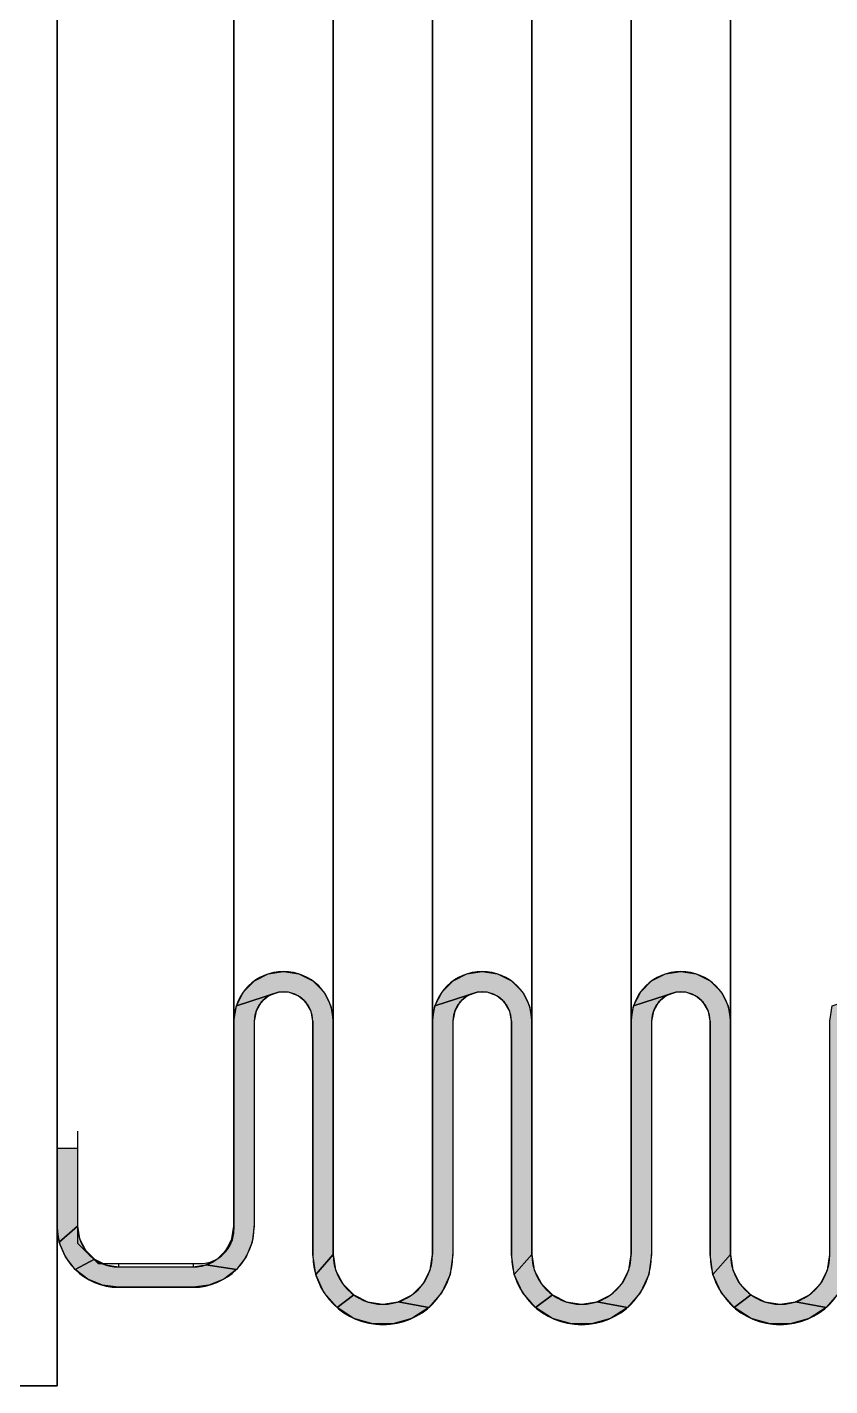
# Model space of a CAD drawing. Header units: millimetres. Extents: x -3183 to 3067, y 1033 to 2218.
# Drawn here: x 2805.46 to 2817.27, y 1586.05 to 1606.05 of the extents above; entities that cross this region are included whole.
import ezdxf

# ---------------------------------------------------------------- set-up
doc = ezdxf.new("R2010")
doc.units = ezdxf.units.MM
doc.layers.add('Kontury', color=7, linetype='Continuous', lineweight=35)

# ---------------------------------------------------------------- blocks, each defined once
blk = doc.blocks.new('*U96')
at = {"color": 2, "linetype": 'Continuous', "extrusion": (0, 0, -1)}
for points in [[(-114.434, 180.432), (-116.475, 180.109), (-114.11, 180.109)], [(-114.841, 180.64), (-116.152, 180.432), (-114.434, 180.432)], [(-116.152, 180.432), (-116.475, 180.109), (-114.434, 180.432)], [(-115.293, 180.711), (-115.745, 180.64), (-114.841, 180.64)], [(-115.745, 180.64), (-116.152, 180.432), (-114.841, 180.64)], [(-114.11, 180.109), (-115.143, 180.098), (-113.903, 179.701)], [(-116.475, 180.109), (-115.143, 180.098), (-114.11, 180.109)], [(-116.475, 180.109), (-115.442, 180.098), (-115.143, 180.098)], [(-116.475, 180.109), (-116.683, 179.701), (-115.442, 180.098)], [(-115.442, 180.098), (-116.683, 179.701), (-115.724, 179.996)], [(-115.724, 179.996), (-116.683, 179.701), (-115.953, 179.804)], [(-115.953, 179.804), (-116.683, 179.701), (-116.102, 179.544)], [(-116.683, 179.701), (-116.754, 179.25), (-116.102, 179.544)], [(-116.102, 179.544), (-116.754, 179.25), (-116.154, 179.25)], [(-116.154, 179.25), (-116.754, 172.373), (-116.154, 172.373)], [(-116.754, 179.25), (-116.754, 172.373), (-116.154, 179.25)], [(-116.754, 172.373), (-116.238, 171.792), (-116.154, 172.373)]]:
    blk.add_solid(points, dxfattribs=at)
blk = doc.blocks.new('*U97')
at = {"color": 2, "linetype": 'Continuous', "extrusion": (0, 0, -1)}
for points in [[(-120.28, 180.432), (-122.321, 180.109), (-119.957, 180.109)], [(-120.687, 180.64), (-121.998, 180.432), (-120.28, 180.432)], [(-121.998, 180.432), (-122.321, 180.109), (-120.28, 180.432)], [(-121.139, 180.711), (-121.591, 180.64), (-120.687, 180.64)], [(-121.591, 180.64), (-121.998, 180.432), (-120.687, 180.64)], [(-119.957, 180.109), (-120.989, 180.098), (-119.749, 179.701)], [(-122.321, 180.109), (-120.989, 180.098), (-119.957, 180.109)], [(-122.321, 180.109), (-121.289, 180.098), (-120.989, 180.098)], [(-122.321, 180.109), (-122.529, 179.701), (-121.289, 180.098)], [(-121.289, 180.098), (-122.529, 179.701), (-121.57, 179.996)], [(-121.57, 179.996), (-122.529, 179.701), (-121.799, 179.804)], [(-121.799, 179.804), (-122.529, 179.701), (-121.949, 179.544)], [(-122.529, 179.701), (-122.601, 179.25), (-121.949, 179.544)], [(-121.949, 179.544), (-122.601, 179.25), (-122.001, 179.25)], [(-122.001, 179.25), (-122.601, 172.373), (-122.001, 172.373)], [(-122.601, 179.25), (-122.601, 172.373), (-122.001, 179.25)], [(-122.601, 172.373), (-122.084, 171.792), (-122.001, 172.373)]]:
    blk.add_solid(points, dxfattribs=at)
blk = doc.blocks.new('*U98')
at = {"color": 2, "linetype": 'Continuous', "extrusion": (0, 0, -1)}
for points in [[(-126.126, 180.432), (-128.168, 180.109), (-125.803, 180.109)], [(-126.534, 180.64), (-127.844, 180.432), (-126.126, 180.432)], [(-127.844, 180.432), (-128.168, 180.109), (-126.126, 180.432)], [(-126.985, 180.711), (-127.437, 180.64), (-126.534, 180.64)], [(-127.437, 180.64), (-127.844, 180.432), (-126.534, 180.64)], [(-125.803, 180.109), (-126.836, 180.098), (-125.595, 179.701)], [(-128.168, 180.109), (-126.836, 180.098), (-125.803, 180.109)], [(-128.168, 180.109), (-127.135, 180.098), (-126.836, 180.098)], [(-128.168, 180.109), (-128.375, 179.701), (-127.135, 180.098)], [(-127.135, 180.098), (-128.375, 179.701), (-127.416, 179.996)], [(-127.416, 179.996), (-128.375, 179.701), (-127.645, 179.804)], [(-127.645, 179.804), (-128.375, 179.701), (-127.795, 179.544)], [(-128.375, 179.701), (-128.447, 179.25), (-127.795, 179.544)], [(-127.795, 179.544), (-128.447, 179.25), (-127.847, 179.25)], [(-127.847, 179.25), (-128.447, 172.373), (-127.847, 172.373)], [(-128.447, 179.25), (-128.447, 172.373), (-127.847, 179.25)], [(-128.447, 172.373), (-127.93, 171.792), (-127.847, 172.373)]]:
    blk.add_solid(points, dxfattribs=at)
blk = doc.blocks.new('*U103')
at = {"color": 2, "linetype": 'Continuous', "extrusion": (0, 0, -1)}
for points in [[(-115.143, 180.098), (-114.862, 179.996), (-113.903, 179.701)], [(-113.903, 179.701), (-114.483, 179.544), (-113.831, 179.25)], [(-114.862, 179.996), (-114.633, 179.804), (-113.903, 179.701)], [(-114.633, 179.804), (-114.483, 179.544), (-113.903, 179.701)], [(-114.483, 179.544), (-114.431, 179.25), (-113.831, 179.25)], [(-113.831, 179.25), (-114.431, 173.211), (-113.831, 173.211)], [(-114.431, 179.25), (-114.431, 173.211), (-113.831, 179.25)], [(-113.831, 173.211), (-114.37, 172.745), (-113.773, 172.84)], [(-114.431, 173.211), (-114.37, 172.745), (-113.831, 173.211)], [(-113.773, 172.84), (-114.37, 172.745), (-113.602, 172.506)], [(-113.602, 172.506), (-114.19, 172.311), (-113.337, 172.24)], [(-114.37, 172.745), (-114.19, 172.311), (-113.602, 172.506)], [(-113.337, 172.24), (-113.904, 171.939), (-113.002, 172.07)], [(-114.19, 172.311), (-113.904, 171.939), (-113.337, 172.24)]]:
    blk.add_solid(points, dxfattribs=at)
blk = doc.blocks.new('*U104')
at = {"color": 2, "linetype": 'Continuous', "extrusion": (0, 0, -1)}
for points in [[(-120.989, 180.098), (-120.708, 179.996), (-119.749, 179.701)], [(-119.749, 179.701), (-120.329, 179.544), (-119.677, 179.25)], [(-120.708, 179.996), (-120.479, 179.804), (-119.749, 179.701)], [(-120.479, 179.804), (-120.329, 179.544), (-119.749, 179.701)], [(-120.329, 179.544), (-120.277, 179.25), (-119.677, 179.25)], [(-119.677, 179.25), (-120.277, 172.373), (-119.677, 172.373)], [(-120.277, 179.25), (-120.277, 172.373), (-119.677, 179.25)], [(-119.677, 172.373), (-120.194, 171.792), (-119.606, 171.921)], [(-120.277, 172.373), (-120.194, 171.792), (-119.677, 172.373)], [(-119.606, 171.921), (-120.194, 171.792), (-119.398, 171.514)], [(-120.194, 171.792), (-119.95, 171.258), (-119.398, 171.514)], [(-119.398, 171.514), (-119.95, 171.258), (-119.075, 171.19)], [(-119.95, 171.258), (-119.566, 170.815), (-119.075, 171.19)], [(-119.075, 171.19), (-119.566, 170.815), (-118.668, 170.983)]]:
    blk.add_solid(points, dxfattribs=at)
blk = doc.blocks.new('*U105')
at = {"color": 2, "linetype": 'Continuous', "extrusion": (0, 0, -1)}
for points in [[(-126.836, 180.098), (-126.554, 179.996), (-125.595, 179.701)], [(-125.595, 179.701), (-126.176, 179.544), (-125.524, 179.25)], [(-126.554, 179.996), (-126.325, 179.804), (-125.595, 179.701)], [(-126.325, 179.804), (-126.176, 179.544), (-125.595, 179.701)], [(-126.176, 179.544), (-126.124, 179.25), (-125.524, 179.25)], [(-125.524, 179.25), (-126.124, 172.373), (-125.524, 172.373)], [(-126.124, 179.25), (-126.124, 172.373), (-125.524, 179.25)], [(-125.524, 172.373), (-126.04, 171.792), (-125.452, 171.921)], [(-126.124, 172.373), (-126.04, 171.792), (-125.524, 172.373)], [(-125.452, 171.921), (-126.04, 171.792), (-125.245, 171.514)], [(-126.04, 171.792), (-125.796, 171.258), (-125.245, 171.514)], [(-125.245, 171.514), (-125.796, 171.258), (-124.921, 171.19)], [(-125.796, 171.258), (-125.412, 170.815), (-124.921, 171.19)], [(-124.921, 171.19), (-125.412, 170.815), (-124.514, 170.983)]]:
    blk.add_solid(points, dxfattribs=at)
blk = doc.blocks.new('*U106')
at = {"color": 2, "linetype": 'Continuous', "extrusion": (0, 0, -1)}
for points in [[(-132.682, 180.098), (-132.401, 179.996), (-131.441, 179.701)], [(-131.441, 179.701), (-132.022, 179.544), (-131.37, 179.25)], [(-132.401, 179.996), (-132.171, 179.804), (-131.441, 179.701)], [(-132.171, 179.804), (-132.022, 179.544), (-131.441, 179.701)], [(-132.022, 179.544), (-131.97, 179.25), (-131.37, 179.25)], [(-131.37, 179.25), (-131.97, 172.373), (-131.37, 172.373)], [(-131.97, 179.25), (-131.97, 172.373), (-131.37, 179.25)], [(-131.37, 172.373), (-131.886, 171.792), (-131.298, 171.921)], [(-131.97, 172.373), (-131.886, 171.792), (-131.37, 172.373)], [(-131.298, 171.921), (-131.886, 171.792), (-131.091, 171.514)], [(-131.886, 171.792), (-131.643, 171.258), (-131.091, 171.514)], [(-131.091, 171.514), (-131.643, 171.258), (-130.767, 171.19)], [(-131.643, 171.258), (-131.258, 170.815), (-130.767, 171.19)], [(-130.767, 171.19), (-131.258, 170.815), (-130.36, 170.983)]]:
    blk.add_solid(points, dxfattribs=at)
blk = doc.blocks.new('*U110')
at = {"color": 2, "linetype": 'Continuous', "extrusion": (0, 0, -1)}
for points in [[(-108.631, 173.211), (-108.631, 175.511), (-108.693, 172.745)], [(-109.231, 175.511), (-108.693, 172.745), (-108.631, 175.511)], [(-108.693, 172.745), (-109.231, 175.511), (-109.231, 173.211)]]:
    blk.add_solid(points, dxfattribs=at)
blk = doc.blocks.new('*U112')
at = {"color": 2, "linetype": 'Continuous', "extrusion": (0, 0, -1)}
for points in [[(-109.231, 173.211), (-109.29, 172.84), (-108.693, 172.745)], [(-109.29, 172.84), (-109.461, 172.506), (-108.693, 172.745)], [(-108.693, 172.745), (-109.461, 172.506), (-108.872, 172.311)], [(-109.461, 172.506), (-109.726, 172.24), (-108.872, 172.311)], [(-108.872, 172.311), (-109.726, 172.24), (-109.159, 171.939)]]:
    blk.add_solid(points, dxfattribs=at)
blk = doc.blocks.new('*U114')
at = {"color": 2, "linetype": 'Continuous', "extrusion": (0, 0, -1)}
for points in [[(-109.726, 172.24), (-110.061, 172.07), (-109.159, 171.939)], [(-110.061, 172.07), (-110.431, 172.011), (-109.159, 171.939)], [(-112.631, 172.011), (-113.904, 171.939), (-109.159, 171.939)], [(-109.159, 171.939), (-110.431, 172.011), (-112.631, 172.011)], [(-113.002, 172.07), (-113.904, 171.939), (-112.631, 172.011)], [(-109.159, 171.939), (-113.531, 171.652), (-109.531, 171.652)], [(-113.904, 171.939), (-113.531, 171.652), (-109.159, 171.939)], [(-109.531, 171.652), (-113.097, 171.473), (-109.965, 171.473)], [(-113.531, 171.652), (-113.097, 171.473), (-109.531, 171.652)], [(-109.965, 171.473), (-112.631, 171.411), (-110.431, 171.411)], [(-113.097, 171.473), (-112.631, 171.411), (-109.965, 171.473)]]:
    blk.add_solid(points, dxfattribs=at)
blk = doc.blocks.new('*U116')
at = {"color": 2, "linetype": 'Continuous', "extrusion": (0, 0, -1)}
for points in [[(-116.754, 172.373), (-116.826, 171.921), (-116.238, 171.792)], [(-116.826, 171.921), (-117.034, 171.514), (-116.238, 171.792)], [(-116.238, 171.792), (-117.034, 171.514), (-116.482, 171.258)], [(-117.034, 171.514), (-117.357, 171.19), (-116.482, 171.258)], [(-116.482, 171.258), (-117.357, 171.19), (-116.866, 170.815)]]:
    blk.add_solid(points, dxfattribs=at)
blk = doc.blocks.new('*U117')
at = {"color": 2, "linetype": 'Continuous', "extrusion": (0, 0, -1)}
for points in [[(-122.601, 172.373), (-122.672, 171.921), (-122.084, 171.792)], [(-122.672, 171.921), (-122.88, 171.514), (-122.084, 171.792)], [(-122.084, 171.792), (-122.88, 171.514), (-122.328, 171.258)], [(-122.88, 171.514), (-123.203, 171.19), (-122.328, 171.258)], [(-122.328, 171.258), (-123.203, 171.19), (-122.712, 170.815)]]:
    blk.add_solid(points, dxfattribs=at)
blk = doc.blocks.new('*U118')
at = {"color": 2, "linetype": 'Continuous', "extrusion": (0, 0, -1)}
for points in [[(-128.447, 172.373), (-128.518, 171.921), (-127.93, 171.792)], [(-128.518, 171.921), (-128.726, 171.514), (-127.93, 171.792)], [(-127.93, 171.792), (-128.726, 171.514), (-128.174, 171.258)], [(-128.726, 171.514), (-129.049, 171.19), (-128.174, 171.258)], [(-128.174, 171.258), (-129.049, 171.19), (-128.558, 170.815)]]:
    blk.add_solid(points, dxfattribs=at)
blk = doc.blocks.new('*U122')
at = {"color": 2, "linetype": 'Continuous', "extrusion": (0, 0, -1)}
for points in [[(-117.357, 171.19), (-117.764, 170.983), (-116.866, 170.815)], [(-117.764, 170.983), (-118.216, 170.911), (-116.866, 170.815)], [(-118.216, 170.911), (-119.566, 170.815), (-116.866, 170.815)], [(-116.866, 170.815), (-119.072, 170.498), (-117.36, 170.498)], [(-119.566, 170.815), (-119.072, 170.498), (-116.866, 170.815)], [(-118.668, 170.983), (-119.566, 170.815), (-118.216, 170.911)], [(-117.36, 170.498), (-118.509, 170.332), (-117.923, 170.332)], [(-119.072, 170.498), (-118.509, 170.332), (-117.36, 170.498)]]:
    blk.add_solid(points, dxfattribs=at)
blk = doc.blocks.new('*U123')
at = {"color": 2, "linetype": 'Continuous', "extrusion": (0, 0, -1)}
for points in [[(-123.203, 171.19), (-123.61, 170.983), (-122.712, 170.815)], [(-123.61, 170.983), (-124.062, 170.911), (-122.712, 170.815)], [(-124.062, 170.911), (-125.412, 170.815), (-122.712, 170.815)], [(-122.712, 170.815), (-124.918, 170.498), (-123.206, 170.498)], [(-125.412, 170.815), (-124.918, 170.498), (-122.712, 170.815)], [(-124.514, 170.983), (-125.412, 170.815), (-124.062, 170.911)], [(-123.206, 170.498), (-124.355, 170.332), (-123.769, 170.332)], [(-124.918, 170.498), (-124.355, 170.332), (-123.206, 170.498)]]:
    blk.add_solid(points, dxfattribs=at)
blk = doc.blocks.new('*U124')
at = {"color": 2, "linetype": 'Continuous', "extrusion": (0, 0, -1)}
for points in [[(-129.049, 171.19), (-129.457, 170.983), (-128.558, 170.815)], [(-129.457, 170.983), (-129.908, 170.911), (-128.558, 170.815)], [(-129.908, 170.911), (-131.258, 170.815), (-128.558, 170.815)], [(-128.558, 170.815), (-130.765, 170.498), (-129.052, 170.498)], [(-131.258, 170.815), (-130.765, 170.498), (-128.558, 170.815)], [(-130.36, 170.983), (-131.258, 170.815), (-129.908, 170.911)], [(-129.052, 170.498), (-130.202, 170.332), (-129.615, 170.332)], [(-130.765, 170.498), (-130.202, 170.332), (-129.052, 170.498)]]:
    blk.add_solid(points, dxfattribs=at)

msp = doc.modelspace()

# ---------------------------------------------------------------- linework, layer by layer
at = {"color": 2, "linetype": 'Continuous'}
for p, q in [((2811.42621, 1591.41768), (2811.46198, 1591.6435)), ((2814.34929, 1591.41768), (2814.38506, 1591.6435)), ((2806.20314, 1588.39845), (2806.2325, 1588.21304)), ((2807.90314, 1587.79845), (2808.08855, 1587.82781)), ((2809.96468, 1587.97922), (2810.00044, 1587.7534)), ((2812.88775, 1587.97922), (2812.92352, 1587.7534)), ((2815.81083, 1587.97922), (2815.8466, 1587.7534)), ((2810.69545, 1587.24845), (2810.92127, 1587.28421)), ((2813.61852, 1587.24845), (2813.84434, 1587.28421)), ((2816.5416, 1587.24845), (2816.76742, 1587.28421))]:
    msp.add_line(p, q, dxfattribs=at)
at = {"color": 7, "linetype": 'Continuous'}
for p, q in [((2808.80314, 1591.41768), (2808.80314, 1588.39845)), ((2809.66468, 1591.41768), (2809.66468, 1587.97922)), ((2811.72621, 1591.41768), (2811.72621, 1587.97922)), ((2812.58775, 1591.41768), (2812.58775, 1587.97922)), ((2814.64929, 1591.41768), (2814.64929, 1587.97922)), ((2815.51083, 1591.41768), (2815.51083, 1587.97922)), ((2805.90314, 1589.79845), (2805.90314, 1588.39845)), ((2806.20314, 1589.79845), (2806.20314, 1588.14845)), ((2805.90314, 1589.54845), (2806.20314, 1589.54845)), ((2806.20314, 1588.14845), (2806.50314, 1587.84845)), ((2806.50314, 1587.84845), (2808.00314, 1587.84845)), ((2806.80314, 1587.84845), (2806.80314, 1587.79845)), ((2807.90314, 1587.84845), (2807.90314, 1587.79845)), ((2806.80314, 1587.79845), (2807.90314, 1587.79845)), ((2806.80314, 1587.49845), (2807.90314, 1587.49845))]:
    msp.add_line(p, q, dxfattribs=at)
at = {"color": 2, "linetype": 'Continuous'}
for points in [[(2809.23391, 1592.14845), (2809.45973, 1592.11268), (2809.66344, 1592.00888), (2809.82511, 1591.84721), (2809.92891, 1591.6435), (2809.96468, 1591.41768), (2809.96468, 1587.97922), (2809.70643, 1587.68882), (2809.66468, 1587.97922), (2809.66468, 1591.41768), (2809.6387, 1591.56501), (2809.5639, 1591.69457), (2809.44929, 1591.79074), (2809.30871, 1591.8419), (2809.1591, 1591.8419), (2808.5389, 1591.6435), (2808.6427, 1591.84721), (2808.80437, 1592.00888), (2809.00809, 1592.11268), (2809.23391, 1592.14845)], [(2809.66468, 1591.41768), (2809.6387, 1591.56501), (2809.5639, 1591.69457), (2809.44929, 1591.79074), (2809.30871, 1591.8419), (2809.1591, 1591.8419), (2808.5389, 1591.6435), (2808.6427, 1591.84721), (2808.80437, 1592.00888), (2809.00809, 1592.11268), (2809.23391, 1592.14845)], [(2809.23391, 1592.14845), (2809.45973, 1592.11268), (2809.66344, 1592.00888), (2809.82511, 1591.84721), (2809.92891, 1591.6435), (2809.96468, 1591.41768)], [(2812.15698, 1592.14845), (2812.3828, 1592.11268), (2812.58652, 1592.00888), (2812.74819, 1591.84721), (2812.85199, 1591.6435), (2812.88775, 1591.41768), (2812.88775, 1587.97922), (2812.62951, 1587.68882), (2812.58775, 1587.97922), (2812.58775, 1591.41768), (2812.56177, 1591.56501), (2812.48697, 1591.69457), (2812.37237, 1591.79074), (2812.23179, 1591.8419), (2812.08218, 1591.8419), (2811.46198, 1591.6435), (2811.56578, 1591.84721), (2811.72745, 1592.00888), (2811.93116, 1592.11268), (2812.15698, 1592.14845)], [(2812.58775, 1591.41768), (2812.56177, 1591.56501), (2812.48697, 1591.69457), (2812.37237, 1591.79074), (2812.23179, 1591.8419), (2812.08218, 1591.8419), (2811.46198, 1591.6435), (2811.56578, 1591.84721), (2811.72745, 1592.00888), (2811.93116, 1592.11268), (2812.15698, 1592.14845)], [(2812.15698, 1592.14845), (2812.3828, 1592.11268), (2812.58652, 1592.00888), (2812.74819, 1591.84721), (2812.85199, 1591.6435), (2812.88775, 1591.41768)], [(2815.08006, 1592.14845), (2815.30588, 1592.11268), (2815.5096, 1592.00888), (2815.67127, 1591.84721), (2815.77506, 1591.6435), (2815.81083, 1591.41768), (2815.81083, 1587.97922), (2815.55258, 1587.68882), (2815.51083, 1587.97922), (2815.51083, 1591.41768), (2815.48485, 1591.56501), (2815.41005, 1591.69457), (2815.29545, 1591.79074), (2815.15486, 1591.8419), (2815.00526, 1591.8419), (2814.38506, 1591.6435), (2814.48886, 1591.84721), (2814.65053, 1592.00888), (2814.85424, 1592.11268), (2815.08006, 1592.14845)], [(2815.51083, 1591.41768), (2815.48485, 1591.56501), (2815.41005, 1591.69457), (2815.29545, 1591.79074), (2815.15486, 1591.8419), (2815.00526, 1591.8419), (2814.38506, 1591.6435), (2814.48886, 1591.84721), (2814.65053, 1592.00888), (2814.85424, 1592.11268), (2815.08006, 1592.14845)], [(2815.08006, 1592.14845), (2815.30588, 1592.11268), (2815.5096, 1592.00888), (2815.67127, 1591.84721), (2815.77506, 1591.6435), (2815.81083, 1591.41768)], [(2808.90392, 1591.69457), (2808.82912, 1591.56501), (2808.80314, 1591.41768), (2808.80314, 1588.39845), (2808.77247, 1588.16551), (2808.68256, 1587.94845), (2808.53953, 1587.76205), (2808.08855, 1587.82781), (2808.25581, 1587.91304), (2808.38855, 1588.04578), (2808.47377, 1588.21304), (2808.50314, 1588.39845), (2808.50314, 1591.41768), (2808.5389, 1591.6435), (2809.1591, 1591.8419), (2809.01852, 1591.79074), (2808.90392, 1591.69457)], [(2809.1591, 1591.8419), (2809.01852, 1591.79074), (2808.90392, 1591.69457)], [(2811.827, 1591.69457), (2811.75219, 1591.56501), (2811.72621, 1591.41768), (2811.72621, 1587.97922), (2811.68446, 1587.68882), (2811.56258, 1587.42194), (2811.37046, 1587.20021), (2810.92127, 1587.28421), (2811.12498, 1587.38801), (2811.28665, 1587.54968), (2811.39045, 1587.7534), (2811.42621, 1587.97922), (2811.42621, 1591.41768), (2811.46198, 1591.6435), (2812.08218, 1591.8419), (2811.9416, 1591.79074), (2811.827, 1591.69457)], [(2812.08218, 1591.8419), (2811.9416, 1591.79074), (2811.827, 1591.69457)], [(2814.75007, 1591.69457), (2814.67527, 1591.56501), (2814.64929, 1591.41768), (2814.64929, 1587.97922), (2814.60754, 1587.68882), (2814.48566, 1587.42194), (2814.29353, 1587.20021), (2813.84434, 1587.28421), (2814.04806, 1587.38801), (2814.20973, 1587.54968), (2814.31353, 1587.7534), (2814.34929, 1587.97922), (2814.34929, 1591.41768), (2814.38506, 1591.6435), (2815.00526, 1591.8419), (2814.86468, 1591.79074), (2814.75007, 1591.69457)], [(2815.00526, 1591.8419), (2814.86468, 1591.79074), (2814.75007, 1591.69457)], [(2817.67315, 1591.69457), (2817.59835, 1591.56501), (2817.57237, 1591.41768), (2817.57237, 1587.97922), (2817.53062, 1587.68882), (2817.40874, 1587.42194), (2817.21661, 1587.20021), (2816.76742, 1587.28421), (2816.97113, 1587.38801), (2817.1328, 1587.54968), (2817.2366, 1587.7534), (2817.27237, 1587.97922), (2817.27237, 1591.41768), (2817.30814, 1591.6435), (2817.92834, 1591.8419), (2817.78775, 1591.79074), (2817.67315, 1591.69457)], [(2808.90392, 1591.69457), (2808.82912, 1591.56501), (2808.80314, 1591.41768)], [(2811.827, 1591.69457), (2811.75219, 1591.56501), (2811.72621, 1591.41768)], [(2814.75007, 1591.69457), (2814.67527, 1591.56501), (2814.64929, 1591.41768)], [(2805.90314, 1588.39845), (2805.90314, 1589.54845), (2806.20314, 1589.54845), (2806.20314, 1588.39845), (2805.9338, 1588.16551), (2805.90314, 1588.39845)], [(2806.20314, 1588.39845), (2805.9338, 1588.16551), (2805.90314, 1588.39845)], [(2806.2325, 1588.21304), (2806.31773, 1588.04578), (2806.45047, 1587.91304), (2806.16674, 1587.76205), (2806.02372, 1587.94845), (2805.9338, 1588.16551), (2806.20314, 1588.39845), (2806.2325, 1588.21304)], [(2806.2325, 1588.21304), (2806.31773, 1588.04578), (2806.45047, 1587.91304), (2806.16674, 1587.76205), (2806.02372, 1587.94845), (2805.9338, 1588.16551)], [(2808.80314, 1588.39845), (2808.77247, 1588.16551), (2808.68256, 1587.94845), (2808.53953, 1587.76205), (2808.08855, 1587.82781), (2808.25581, 1587.91304), (2808.38855, 1588.04578), (2808.47377, 1588.21304), (2808.50314, 1588.39845)], [(2807.90314, 1587.79845), (2808.08855, 1587.82781), (2808.53953, 1587.76205), (2808.35314, 1587.61903), (2808.13608, 1587.52912), (2807.90314, 1587.49845), (2806.80314, 1587.49845), (2806.5702, 1587.52912), (2806.35314, 1587.61903), (2806.16674, 1587.76205), (2806.45047, 1587.91304), (2806.61773, 1587.82781), (2806.80314, 1587.79845), (2807.90314, 1587.79845)], [(2806.45047, 1587.91304), (2806.61773, 1587.82781), (2806.80314, 1587.79845)], [(2809.96468, 1587.97922), (2809.70643, 1587.68882), (2809.66468, 1587.97922)], [(2810.00044, 1587.7534), (2810.10424, 1587.54968), (2810.26591, 1587.38801), (2810.02044, 1587.20021), (2809.82831, 1587.42194), (2809.70643, 1587.68882), (2809.96468, 1587.97922), (2810.00044, 1587.7534)], [(2811.72621, 1587.97922), (2811.68446, 1587.68882), (2811.56258, 1587.42194), (2811.37046, 1587.20021), (2810.92127, 1587.28421), (2811.12498, 1587.38801), (2811.28665, 1587.54968), (2811.39045, 1587.7534), (2811.42621, 1587.97922)], [(2812.88775, 1587.97922), (2812.62951, 1587.68882), (2812.58775, 1587.97922)], [(2812.92352, 1587.7534), (2813.02732, 1587.54968), (2813.18899, 1587.38801), (2812.94351, 1587.20021), (2812.75138, 1587.42194), (2812.62951, 1587.68882), (2812.88775, 1587.97922), (2812.92352, 1587.7534)], [(2814.64929, 1587.97922), (2814.60754, 1587.68882), (2814.48566, 1587.42194), (2814.29353, 1587.20021), (2813.84434, 1587.28421), (2814.04806, 1587.38801), (2814.20973, 1587.54968), (2814.31353, 1587.7534), (2814.34929, 1587.97922)], [(2815.81083, 1587.97922), (2815.55258, 1587.68882), (2815.51083, 1587.97922)], [(2815.8466, 1587.7534), (2815.95039, 1587.54968), (2816.11206, 1587.38801), (2815.86659, 1587.20021), (2815.67446, 1587.42194), (2815.55258, 1587.68882), (2815.81083, 1587.97922), (2815.8466, 1587.7534)], [(2817.57237, 1587.97922), (2817.53062, 1587.68882), (2817.40874, 1587.42194), (2817.21661, 1587.20021), (2816.76742, 1587.28421), (2816.97113, 1587.38801), (2817.1328, 1587.54968), (2817.2366, 1587.7534), (2817.27237, 1587.97922)], [(2806.80314, 1587.49845), (2806.5702, 1587.52912), (2806.35314, 1587.61903), (2806.16674, 1587.76205)], [(2808.53953, 1587.76205), (2808.35314, 1587.61903), (2808.13608, 1587.52912), (2807.90314, 1587.49845)], [(2810.00044, 1587.7534), (2810.10424, 1587.54968), (2810.26591, 1587.38801), (2810.02044, 1587.20021), (2809.82831, 1587.42194), (2809.70643, 1587.68882)], [(2812.92352, 1587.7534), (2813.02732, 1587.54968), (2813.18899, 1587.38801), (2812.94351, 1587.20021), (2812.75138, 1587.42194), (2812.62951, 1587.68882)], [(2815.8466, 1587.7534), (2815.95039, 1587.54968), (2816.11206, 1587.38801), (2815.86659, 1587.20021), (2815.67446, 1587.42194), (2815.55258, 1587.68882)], [(2810.69545, 1587.24845), (2810.92127, 1587.28421), (2811.37046, 1587.20021), (2811.12364, 1587.0416), (2810.84214, 1586.95894), (2810.54875, 1586.95894), (2810.26725, 1587.0416), (2810.02044, 1587.20021), (2810.26591, 1587.38801), (2810.46963, 1587.28421), (2810.69545, 1587.24845)], [(2811.37046, 1587.20021), (2811.12364, 1587.0416), (2810.84214, 1586.95894), (2810.54875, 1586.95894), (2810.26725, 1587.0416), (2810.02044, 1587.20021)], [(2810.26591, 1587.38801), (2810.46963, 1587.28421), (2810.69545, 1587.24845)], [(2813.61852, 1587.24845), (2813.84434, 1587.28421), (2814.29353, 1587.20021), (2814.04672, 1587.0416), (2813.76522, 1586.95894), (2813.47183, 1586.95894), (2813.19033, 1587.0416), (2812.94351, 1587.20021), (2813.18899, 1587.38801), (2813.3927, 1587.28421), (2813.61852, 1587.24845)], [(2814.29353, 1587.20021), (2814.04672, 1587.0416), (2813.76522, 1586.95894), (2813.47183, 1586.95894), (2813.19033, 1587.0416), (2812.94351, 1587.20021)], [(2813.18899, 1587.38801), (2813.3927, 1587.28421), (2813.61852, 1587.24845)], [(2816.5416, 1587.24845), (2816.76742, 1587.28421), (2817.21661, 1587.20021), (2816.9698, 1587.0416), (2816.68829, 1586.95894), (2816.39491, 1586.95894), (2816.1134, 1587.0416), (2815.86659, 1587.20021), (2816.11206, 1587.38801), (2816.31578, 1587.28421), (2816.5416, 1587.24845)], [(2817.21661, 1587.20021), (2816.9698, 1587.0416), (2816.68829, 1586.95894), (2816.39491, 1586.95894), (2816.1134, 1587.0416), (2815.86659, 1587.20021)], [(2816.11206, 1587.38801), (2816.31578, 1587.28421), (2816.5416, 1587.24845)]]:
    msp.add_lwpolyline(points, dxfattribs=at)
at = {"color": 7, "linetype": 'Continuous'}
for centre, radius, start, end in [((2809.23391, 1591.41768), 0.73077, 0, 180), ((2812.15698, 1591.41768), 0.73077, 0, 180), ((2815.08006, 1591.41768), 0.73077, 0, 180), ((2809.23391, 1591.41768), 0.43077, 0, 180), ((2812.15698, 1591.41768), 0.43077, 0, 180), ((2815.08006, 1591.41768), 0.43077, 0, 180), ((2806.80314, 1588.39845), 0.9, 180, 270), ((2806.80314, 1588.39845), 0.6, 180, 270), ((2807.90314, 1588.39845), 0.6, 270, 0), ((2807.90314, 1588.39845), 0.9, 270, 0), ((2808.00314, 1588.34845), 0.5, 270, 360), ((2810.69545, 1587.97922), 1.03077, 180, 0), ((2810.69545, 1587.97922), 0.73077, 180, 0), ((2813.61852, 1587.97922), 1.03077, 180, 0), ((2813.61852, 1587.97922), 0.73077, 180, 0), ((2816.5416, 1587.97922), 1.03077, 180, 0), ((2816.5416, 1587.97922), 0.73077, 180, 0)]:
    msp.add_arc(centre, radius, start, end, dxfattribs=at)
at = {"layer": 'Kontury', "color": 7, "linetype": 'Continuous'}
for p, q in [((2809.96468, 1624.11768), (2809.96468, 1587.97922)), ((2811.42621, 1624.11768), (2811.42621, 1587.97922)), ((2812.88775, 1624.11768), (2812.88775, 1587.97922)), ((2814.34929, 1624.11768), (2814.34929, 1587.97922)), ((2815.81083, 1624.11768), (2815.81083, 1587.97922)), ((2808.50314, 1588.34845), (2808.50314, 1623.74845))]:
    msp.add_line(p, q, dxfattribs=at)
at = {"layer": 'Kontury'}
for p, q in [((2805.90314, 1622.29845), (2805.90314, 1589.79845)), ((2805.90314, 1586.04845), (2805.90314, 1589.79845)), ((2803.65314, 1586.04845), (2805.90314, 1586.04845))]:
    msp.add_line(p, q, dxfattribs=at)

# ---------------------------------------------------------------- block references
at = {"color": 2, "linetype": 'Continuous', "xscale": 0.5, "yscale": 0.5, "zscale": 0.5}
for name in ['*U96', '*U97', '*U98', '*U103', '*U104', '*U105', '*U106', '*U110', '*U112', '*U114', '*U116', '*U117', '*U118', '*U122', '*U123', '*U124']:
    msp.add_blockref(name, (2751.58748, 1501.7928), dxfattribs=at)

doc.saveas('drawing.dxf')
